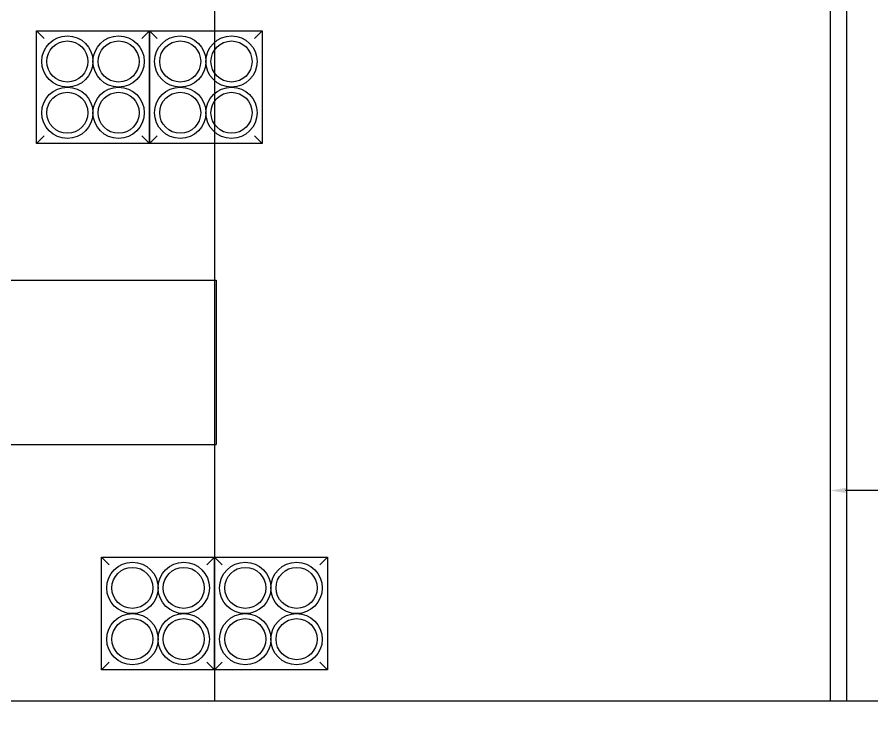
# Model space of a CAD drawing. Header units: millimetres. Extents: x -131970 to 468030, y -148196 to 152489.
# Drawn here: x 104721 to 113052, y 118044 to 125002 of the extents above; entities that cross this region are included whole.
import ezdxf
from ezdxf.xclip import XClip

# ---------------------------------------------------------------- set-up
doc = ezdxf.new("R2010")
doc.units = ezdxf.units.MM
doc.header["$LTSCALE"] = 500
doc.header["$XCLIPFRAME"] = 2
for name, pattern in [('BUILDING PLAN$0$AM_ISO02W050', [7.5, 6, -1.5]), ('BUILDING PLAN$0$CENTRE', [2, 1.25, -0.25, 0.25, -0.25]), ('BUILDING PLAN$1$CENTER', [2, 1.25, -0.25, 0.25, -0.25])]:
    doc.linetypes.add(name, pattern=pattern)
doc.layers.get('0').update_dxf_attribs({"linetype": 'CONTINUOUS'})
doc.layers.get('Defpoints').update_dxf_attribs({"linetype": 'CONTINUOUS'})
doc.layers.add('0 DIMENSION', color=1, linetype='CONTINUOUS', lineweight=13)
doc.layers.add('BUILDING PLAN$0$AM_0', color=7, linetype='CONTINUOUS', lineweight=0)
for name, color, linetype in [('BUILDING PLAN$0$CL', 1, 'BUILDING PLAN$1$CENTER'), ('BUILDING PLAN$0$DIM', 1, 'CONTINUOUS'), ('BUILDING PLAN$0$DIMTEXT', 7, 'CONTINUOUS')]:
    doc.layers.add(name, color=color, linetype=linetype)
doc.styles.add('BUILDING PLAN$0$Standard', font='arial.ttf')
doc.styles.add('BUILDING PLAN$0$STYLE100', font='verdana.ttf', dxfattribs={"width": 0.8, "height": 3})
doc.dimstyles.new('BUILDING PLAN$0$DIM100$0', dxfattribs={"dimtxt": 500, "dimasz": 150, "dimexe": 65, "dimexo": 65, "dimgap": 15, "dimtad": 1, "dimdec": 0, "dimzin": 0, "dimdsep": 46, "dimtxsty": 'BUILDING PLAN$0$Standard', "dimsah": 1, "dimcen": 0.09, "dimclrd": 1, "dimclre": 1, "dimclrt": 256, "dimadec": 0, "dimazin": 0, "dimtfac": 1, "dimtdec": 0, "dimtofl": 0, "dimtmove": 0, "dimatfit": 3, "dimfxl": 1, "dimtolj": 1, "dimtzin": 0, "dimarcsym": 0})

# ---------------------------------------------------------------- blocks, each defined once
blk = doc.blocks.new('*D360')
at = {"color": 1, "linetype": 'ByBlock', "lineweight": -2, "transparency": 16777216}
for p, q in [((22645, -20884.5), (22645, -25177.1)), ((31645.5, -25122.1), (31645.5, -25047.1)), ((31495.5, -25112.1), (22795, -25112.1))]:
    blk.add_line(p, q, dxfattribs=at)
for points in [[(22795, -25087.1), (22795, -25137.1), (22645, -25112.1)], [(31495.5, -25087.1), (31495.5, -25137.1), (31645.5, -25112.1)]]:
    blk.add_solid(points, dxfattribs=at)
at = {"layer": 'Defpoints', "color": 0, "linetype": 'ByBlock', "lineweight": -2, "transparency": 16777216}
for p in [(22645, -20819.5), (22645, -25112.1), (31645.5, -25187.1)]:
    blk.add_point(p, dxfattribs=at)
at = {"linetype": 'ByBlock', "lineweight": -2, "transparency": 16777216, "insert": (27145.2, -24841.8), "char_height": 500, "attachment_point": 5, "style": 'BUILDING PLAN$0$Standard'}
blk.add_mtext('\\A1;9000', dxfattribs=at)
blk = doc.blocks.new('BUILDING PLAN$0$BINH')
at = {"layer": 'BUILDING PLAN$0$DIM', "color": 251, "linetype": 'Continuous', "lineweight": -2}
for p, q in [((4085755.2, 367056.4, 0.2), (4085830.2, 366981.8, 0.2)), ((4086855.2, 367056.4, 0.2), (4086780.2, 366981.8, 0.2)), ((4085755.2, 365956.4, 0.2), (4085830.2, 366030.9, 0.2)), ((4086855.2, 365956.4, 0.2), (4086780.2, 366030.9, 0.2))]:
    blk.add_line(p, q, dxfattribs=at)
blk.add_lwpolyline([(4085755.2, 365956.4), (4085755.2, 367056.4), (4086855.2, 367056.4), (4086855.2, 365956.4)], close=True, dxfattribs=at)
for centre, radius in [((4086055.2, 366756.4, 0.2), 250), ((4086555.2, 366756.4, 0.2), 250), ((4086055.2, 366756.4, 0.2), 200), ((4086555.2, 366756.4, 0.2), 200), ((4086055.2, 366256.4, 0.2), 250), ((4086555.2, 366256.4, 0.2), 250), ((4086055.2, 366256.4, 0.2), 200), ((4086555.2, 366256.4, 0.2), 200)]:
    blk.add_circle(centre, radius, dxfattribs=at)
blk = doc.blocks.new('BUILDING PLAN$0$528')
at = {"layer": 'BUILDING PLAN$0$CL', "linetype": 'BUILDING PLAN$0$CENTRE', "lineweight": 9}
for p, q in [((5235265.9, 426189.1, 0), (5235265.9, 425459.1, 0)), ((5236100.9, 426189.1, 0), (5236100.9, 425459.1, 0)), ((5235025.9, 426099.1, 0), (5236365.9, 426099.1, 0)), ((5235025.9, 425549.1, 0), (5236365.9, 425549.1, 0))]:
    blk.add_line(p, q, dxfattribs=at)
at = {"layer": 'BUILDING PLAN$0$DIMTEXT', "color": 7, "linetype": 'Continuous', "lineweight": 18}
for centre in [(5235265.9, 426099.1, 0), (5236100.9, 426099.1, 0), (5235265.9, 425549.1, 0), (5236100.9, 425549.1, 0)]:
    blk.add_circle(centre, 10, dxfattribs=at)
at = {"layer": 'BUILDING PLAN$0$DIM', "color": 80, "linetype": 'Continuous', "insert": (5235285, 425859.3, -0.1), "char_height": 189.21, "width": 8692.578, "attachment_point": 1, "rotation": 0.04342, "style": 'BUILDING PLAN$0$STYLE100', "bg_fill": 2}
blk.add_mtext('U2 - L2', dxfattribs=at)
at = {"layer": 'BUILDING PLAN$0$DIMTEXT', "color": 240, "linetype": 'Continuous', "lineweight": 9, "elevation": 0}
for points in [[(5234775.9, 426439.1), (5234775.9, 425209.1), (5236615.9, 425209.1), (5236615.9, 426439.1)], [(5235025.9, 426189.1), (5235025.9, 425459.1), (5236365.9, 425459.1), (5236365.9, 426189.1), (5235025.9, 426189.1)]]:
    blk.add_lwpolyline(points, close=True, dxfattribs=at)
blk = doc.blocks.new('BUILDING PLAN')
at = {"color": 252, "linetype": 'BUILDING PLAN$0$AM_ISO02W050', "lineweight": -2, "ltscale": 50}
for p, q in [((8339.8, -23063.5, -0.3), (16662.3, -23063.5)), ((8339.8, -24663.5, -0.3), (16662.3, -24663.5))]:
    blk.add_line(p, q, dxfattribs=at)
at = {"color": 9, "linetype": 'ByBlock', "lineweight": -2}
blk.add_line((16662.3, -23063.5), (16662.3, -24663.5), dxfattribs=at)
at = {"color": 6, "linetype": 'ByBlock', "lineweight": -2}
blk.add_lwpolyline([(22805.2, -15437), (22805.2, -34787), (8322.5, -34787), (8322.5, -15437)], close=True, dxfattribs=at)
at = {"layer": 'BUILDING PLAN$0$CL', "color": 8, "lineweight": 9, "ltscale": 500}
for p, q in [((16645, 0), (16645, -34797.1)), ((22645, 0), (22645, -34796.1))]:
    blk.add_line(p, q, dxfattribs=at)
at = {"layer": 'BUILDING PLAN$0$AM_0', "lineweight": -2, "rotation": 270}
for p in [(-351045.4, 4065124.1, -0.2), (-349945.4, 4065124.1, -0.2), (-350411.4, 4059993.7, -0.2), (-349311.4, 4059993.7, -0.2)]:
    blk.add_blockref('BUILDING PLAN$0$BINH', p, dxfattribs=at)
at = {"color": 9, "linetype": 'ByBlock', "lineweight": -2}
dim = blk.add_linear_dim(base=(22644.9998, -25112.0615), p1=(31645.4997, -25187.0615), p2=(22644.9998, -20819.52), dimstyle='BUILDING PLAN$0$DIM100$0', override={"dimtmove": 1}, dxfattribs=at)
dim.commit()
dim.dimension.update_dxf_attribs({"geometry": '*D360', "text_midpoint": (27145.2497, -24841.775)})
at = {"color": 9, "linetype": 'ByBlock', "lineweight": -2, "rotation": 270}
blk.add_blockref('BUILDING PLAN$0$528', (-407116.6, 5217658.7, 0), dxfattribs=at)

msp = doc.modelspace()

# ---------------------------------------------------------------- block references
at = {"layer": '0 DIMENSION', "linetype": 'ByBlock'}
ref = msp.add_blockref('BUILDING PLAN', (90000, 145500), dxfattribs=at)
XClip(ref).set_block_clipping_path([(-40296.2847446482, -27160.9180562167), (34674.8181025925, 6489.0819437833)])

doc.saveas('drawing.dxf')
